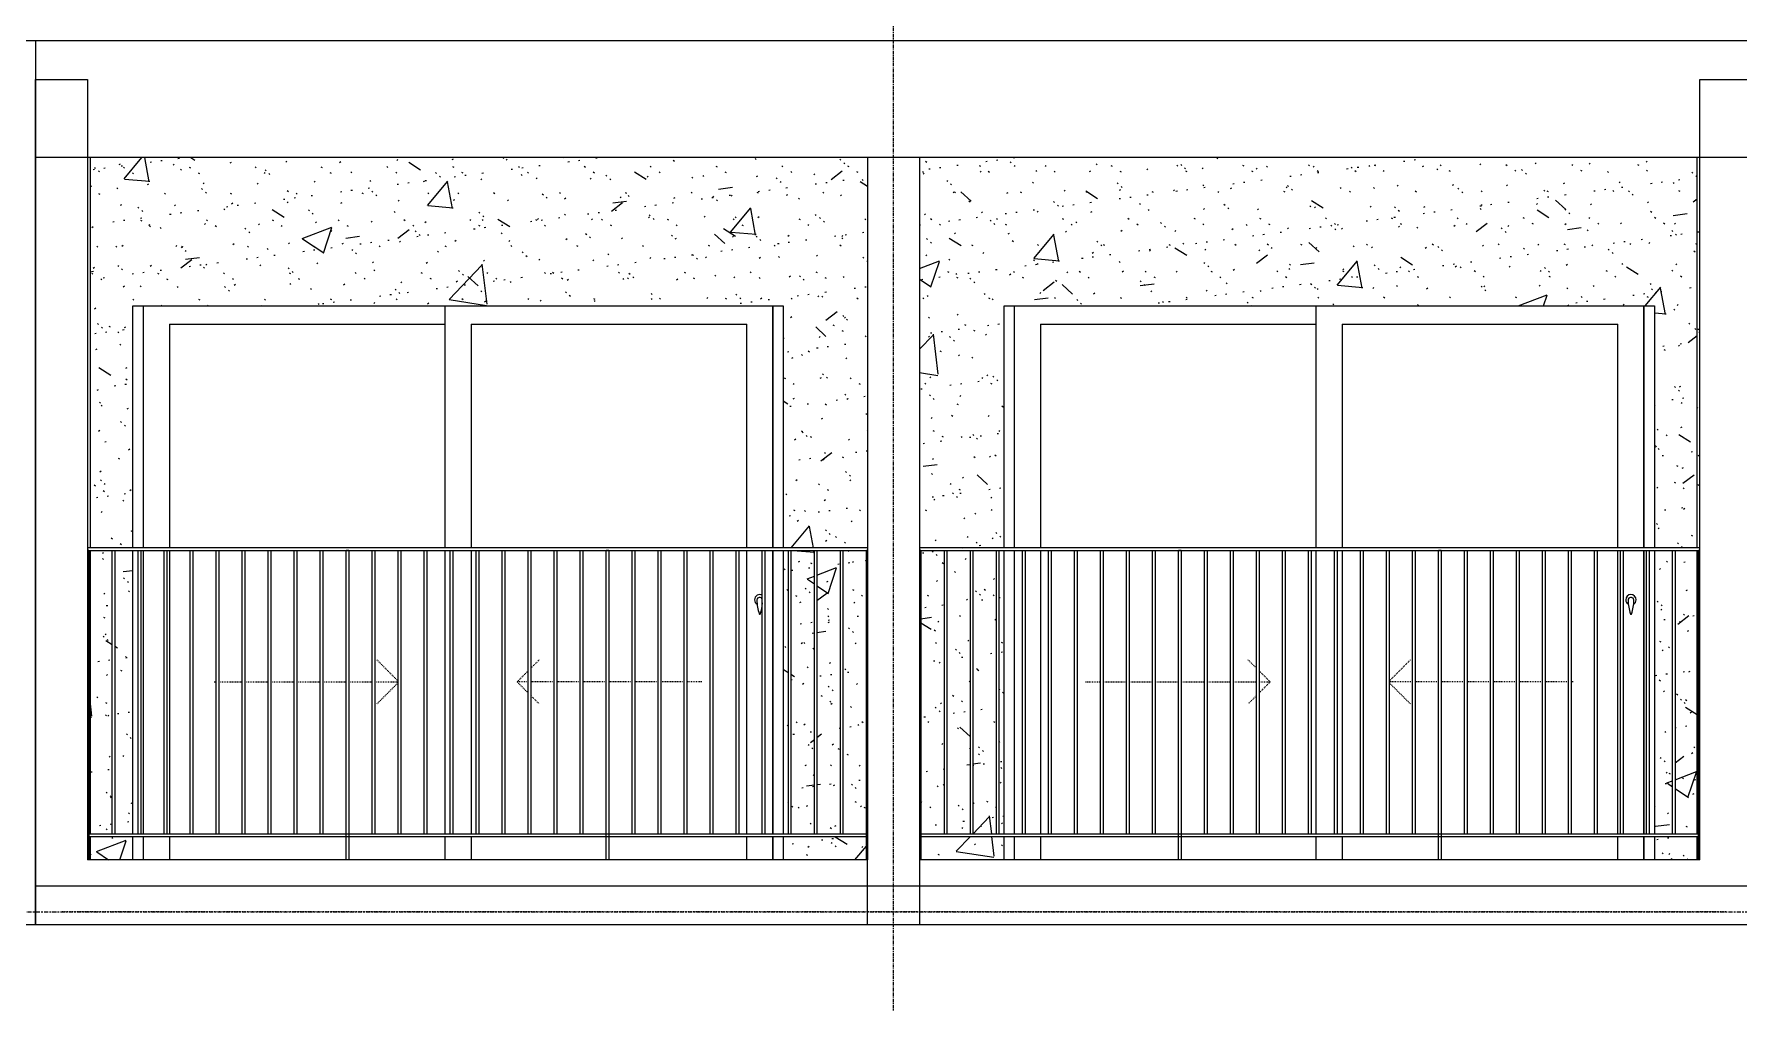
# Model space of a CAD drawing. Header units: millimetres. Extents: x 25061 to 259291, y -8723 to 35400.
# Drawn here: x 208805 to 215360, y 12050 to 15775 of the extents above; entities that cross this region are included whole.
import ezdxf

# ---------------------------------------------------------------- set-up
doc = ezdxf.new("R2010")
doc.units = ezdxf.units.MM
for name, pattern in [('Centre', [31.75, 6.35, -4.7625, 15.875, -4.7625]), ('Dash', [6.35, 3.175, -3.175]), ('Dash 1_8_', [6.35, 3.175, -3.175]), ('Grid Line', [22.225, 12.7, -3.175, 3.175, -3.175])]:
    doc.linetypes.add(name, pattern=pattern)
for name, color, linetype, lineweight in [('0-2', 50, 'Continuous', 5), ('A-AREA', 32, 'Dash 1_8_', 9), ('A-DOOR', 31, 'Continuous', 9), ('A-DOOR-FRAM', 31, 'Continuous', 9), ('A-DOOR-HDLN', 31, 'Dash', 9), ('A-FLOR-LEVL-2', 51, 'Centre', 9), ('A-WALL', 113, 'Continuous', 9), ('A-WALL-PATT-2', 9, 'Continuous', 9), ('I-WALL-2', 7, 'Continuous', 9), ('S-BEAM-3', 7, 'Continuous', 9), ('S-COLS', 52, 'Continuous', 9), ('S-GRID-1', 1, 'Grid Line', 9)]:
    doc.layers.add(name, color=color, linetype=linetype, lineweight=lineweight)
pattern_1 = [(50, (-80880.3, 14125), (1165.98, -102.01), [121.92, -1341.12]), (355, (-80880.3, 14125), (-225.55, 1222.76), [97.54, -1072.9]), (100.451, (-80783.1, 14116.5), (940.43, 1120.75), [103.62, -1139.78]), (46.184, (-80880.3, 14450.1), (1734.9, -269.07), [182.88, -2011.68]), (96.636, (-80735.7, 14427.7), (1519.38, 1583.54), [155.42, -1709.66]), (351.184, (-80880.3, 14450.1), (1519.4, 1583.52), [146.3, -1609.34]), (21, (-80717.7, 14368.8), (970.33, -654.5), [121.92, -1341.12]), (326, (-80717.7, 14368.8), (395.53, 1178.8), [97.54, -1072.9]), (71.451, (-80636.9, 14314.3), (1365.87, 524.3), [103.62, -1139.78]), (37.5, (-80880.3, 14125), (19.767, 541.153), [53.645, -1006.246, 53.645, -1035.507, -1076.96]), (37.5, (-80880.3, 14125), (19.767, 541.153), [-2149.043, 53.645, -1023.315]), (7.5, (-80880.3, 14125), (427.646, 641.156), [53.645, -567.334, 53.645, -981.862, -410.464]), (7.5, (-80880.3, 14125), (427.646, 641.156), [-1656.486, 53.645, -356.82]), (327.5, (-81242.8, 14125), (867.782, -36.665), [53.645, -352.755, 53.645, -1214.323, -1682.496]), (327.5, (-81242.8, 14125), (867.782, -36.665), [-1674.37, 53.645, -1628.85]), (317.5, (-81405.4, 14125), (948.028, 162.73), [53.645, -474.675, 53.645, -788.416, -1194.816]), (317.5, (-81405.4, 14125), (948.028, 162.73), [-1370.38, 53.645, -1141.17])]
pattern_2 = [(37.5, (-80880.3, 14125), (-5.1206, 156.6122), [5.364, -118.181, 5.364, -132.812, -132.08]), (37.5, (-80880.3, 14125), (-5.1206, 156.6122), [-261.722, 5.364, -126.716]), (7.5, (-80880.3, 14125), (143.847, 229.3842), [5.364, -61.285, 5.364, -105.989, -42.672]), (7.5, (-80880.3, 14125), (143.847, 229.3842), [-178.003, 5.364, -37.308]), (327.5, (-80980.28, 14125), (253.1176, 0.4601), [5.364, -35.276, 5.364, -140.94, -191.008]), (327.5, (-80980.28, 14125), (253.1176, 0.4601), [-186.944, 5.364, -185.644]), (317.5, (-80980.28, 14125), (244.338, 71.3376), [5.364, -14.956, 5.364, -90.546, -109.728]), (317.5, (-80980.28, 14125), (244.338, 71.3376), [-116.23, 5.364, -104.364])]

# ---------------------------------------------------------------- blocks, each defined once
blk = doc.blocks.new('NCV_TKTC_KET CAU_rvt-2-TKCS_MẶT CẮT 2')
at = {"layer": 'S-BEAM-3'}
for p, q in [((-66052.6, 15300), (-72452.6, 15300)), ((-65852.6, 15300), (-66052.6, 15300)), ((-72452.6, 12500), (-72252.6, 12500)), ((-72252.6, 12500), (-66052.6, 12500)), ((-66052.6, 12500), (-65852.6, 12500))]:
    blk.add_line(p, q, dxfattribs=at)
blk = doc.blocks.new('NCV_TKTC_TANG 3 - 4_rvt-3-TKCS_MẶT CẮT 2')
at = {"layer": 'A-WALL-PATT-2'}
h = blk.add_hatch(dxfattribs=at)
h.set_pattern_fill('FP_37', color=256, style=0, pattern_type=2)
h.set_pattern_definition(pattern_1)
h.paths.add_polyline_path([(-69283.3, 12600), (-69257.6, 12600), (-69257.6, 12690), (-69577.6, 12690), (-69577.6, 12600), (-69549.5, 12600)])
h.paths.add_polyline_path([(-72242.6, 12600), (-72077.6, 12600), (-72077.6, 12690), (-72242.6, 12690)])
h.paths.add_polyline_path([(-72224.5, 12700), (-72157.6, 12700), (-72157.6, 13790), (-72242.6, 13790), (-72242.6, 12700)])
h.paths.add_polyline_path([(-69577.6, 12700), (-69557.6, 12700), (-69557.6, 13790), (-69577.6, 13790), (-69577.6, 12952)])
h.paths.add_polyline_path([(-69257.6, 12700), (-69257.6, 13790), (-69347.6, 13790), (-69347.6, 12700), (-69288.2, 12700)])
h.paths.add_polyline_path([(-72077.6, 12700), (-72077.6, 13790), (-72147.6, 13790), (-72147.6, 12700)])
h.paths.add_polyline_path([(-69547.6, 12700), (-69457.6, 12700), (-69457.6, 13790), (-69547.6, 13790), (-69547.6, 12952)])
h.paths.add_polyline_path([(-69447.6, 12700), (-69357.6, 12700), (-69357.6, 13790), (-69447.6, 13789), (-69447.6, 12952)])
h.paths.add_polyline_path([(-72144.9, 13800), (-72077.6, 13800), (-72077.6, 14730), (-69577.6, 14730), (-69577.6, 13800), (-69252.6, 13800), (-69252.6, 15300), (-72242.6, 15300), (-72242.6, 13800)])
h = blk.add_hatch(dxfattribs=at)
h.set_pattern_fill('FP_38', color=256, style=0, pattern_type=2)
h.set_pattern_definition(pattern_2)
h.paths.add_polyline_path([(-69283.3, 12600), (-69257.6, 12600), (-69257.6, 12690), (-69577.6, 12690), (-69577.6, 12600), (-69549.5, 12600)])
h.paths.add_polyline_path([(-72242.6, 12600), (-72077.6, 12600), (-72077.6, 12690), (-72242.6, 12690)])
h.paths.add_polyline_path([(-72224.5, 12700), (-72157.6, 12700), (-72157.6, 13790), (-72242.6, 13790), (-72242.6, 12700)])
h.paths.add_polyline_path([(-69577.6, 12700), (-69557.6, 12700), (-69557.6, 13790), (-69577.6, 13790), (-69577.6, 12952)])
h.paths.add_polyline_path([(-69257.6, 12700), (-69257.6, 13790), (-69347.6, 13790), (-69347.6, 12700), (-69288.2, 12700)])
h.paths.add_polyline_path([(-72077.6, 12700), (-72077.6, 13790), (-72147.6, 13790), (-72147.6, 12700)])
h.paths.add_polyline_path([(-69547.6, 12700), (-69457.6, 12700), (-69457.6, 13790), (-69547.6, 13790), (-69547.6, 12952)])
h.paths.add_polyline_path([(-69447.6, 12700), (-69357.6, 12700), (-69357.6, 13790), (-69447.6, 13789), (-69447.6, 12952)])
h.paths.add_polyline_path([(-72144.9, 13800), (-72077.6, 13800), (-72077.6, 14730), (-69577.6, 14730), (-69577.6, 13800), (-69252.6, 13800), (-69252.6, 15300), (-72242.6, 15300), (-72242.6, 13800)])
h = blk.add_hatch(dxfattribs=at)
h.set_pattern_fill('FP_37', color=256, style=0, pattern_type=2)
h.set_pattern_definition(pattern_1)
h.paths.add_polyline_path([(-69047.6, 12600), (-68727.6, 12600), (-68727.6, 12690), (-69047.6, 12690)])
h.paths.add_polyline_path([(-66227.6, 12600), (-66062.6, 12600), (-66062.6, 12690), (-66227.6, 12690)])
h.paths.add_polyline_path([(-68857.6, 12700), (-68857.6, 13790), (-68947.6, 13790), (-68947.6, 12700)])
h.paths.add_polyline_path([(-68727.6, 12700), (-68727.6, 13790), (-68747.6, 13790), (-68747.6, 12700)])
h.paths.add_polyline_path([(-68757.6, 12700), (-68757.6, 13790), (-68847.6, 13790), (-68847.6, 12700)])
h.paths.add_polyline_path([(-66062.6, 12700), (-66062.6, 13790), (-66147.6, 13790), (-66147.6, 12700), (-66077.6, 12700)])
h.paths.add_polyline_path([(-68957.6, 12700), (-68957.6, 13790), (-69047.6, 13790), (-69047.6, 12700), (-69008, 12700)])
h.paths.add_polyline_path([(-66227.6, 12700), (-66157.6, 12700), (-66157.6, 13790), (-66227.6, 13790), (-66227.6, 12952)])
h.paths.add_polyline_path([(-68860.1, 13800), (-68727.6, 13800), (-68727.6, 14730), (-66227.6, 14730), (-66227.6, 13800), (-66062.6, 13800), (-66062.6, 15300), (-69052.6, 15300), (-69052.6, 13800)])
h = blk.add_hatch(dxfattribs=at)
h.set_pattern_fill('FP_38', color=256, style=0, pattern_type=2)
h.set_pattern_definition(pattern_2)
h.paths.add_polyline_path([(-69047.6, 12600), (-68727.6, 12600), (-68727.6, 12690), (-69047.6, 12690)])
h.paths.add_polyline_path([(-66227.6, 12600), (-66062.6, 12600), (-66062.6, 12690), (-66227.6, 12690)])
h.paths.add_polyline_path([(-68857.6, 12700), (-68857.6, 13790), (-68947.6, 13790), (-68947.6, 12700)])
h.paths.add_polyline_path([(-68727.6, 12700), (-68727.6, 13790), (-68747.6, 13790), (-68747.6, 12700)])
h.paths.add_polyline_path([(-68757.6, 12700), (-68757.6, 13790), (-68847.6, 13790), (-68847.6, 12700)])
h.paths.add_polyline_path([(-66062.6, 12700), (-66062.6, 13790), (-66147.6, 13790), (-66147.6, 12700), (-66077.6, 12700)])
h.paths.add_polyline_path([(-68957.6, 12700), (-68957.6, 13790), (-69047.6, 13790), (-69047.6, 12700), (-69008, 12700)])
h.paths.add_polyline_path([(-66227.6, 12700), (-66157.6, 12700), (-66157.6, 13790), (-66227.6, 13790), (-66227.6, 12952)])
h.paths.add_polyline_path([(-68860.1, 13800), (-68727.6, 13800), (-68727.6, 14730), (-66227.6, 14730), (-66227.6, 13800), (-66062.6, 13800), (-66062.6, 15300), (-69052.6, 15300), (-69052.6, 13800)])
h = blk.add_hatch(dxfattribs=at)
h.set_pattern_fill('FP_38', color=256, style=0, pattern_type=2)
h.set_pattern_definition(pattern_2)
h.paths.add_polyline_path([(-66062.4, 12600), (-66057.6, 12600), (-66057.6, 12690), (-66062.6, 12690), (-66062.6, 12600)])
h.paths.add_polyline_path([(-66057.6, 12700), (-66058.5, 13790), (-66062.6, 13790), (-66062.1, 12700)])
h.paths.add_polyline_path([(-66052.6, 13800), (-66053.5, 15300), (-66062.6, 15300), (-66062.6, 13800), (-66058.4, 13800)])
at = {"layer": 'I-WALL-2'}
for p, q in [((-72242.6, 15300), (-72242.6, 13800)), ((-66062.6, 13800), (-66062.6, 15300)), ((-72077.6, 13800), (-72077.6, 14730)), ((-72077.6, 14730), (-69577.6, 14730)), ((-69577.6, 14730), (-69577.6, 13800)), ((-68727.6, 13800), (-68727.6, 14730)), ((-68727.6, 14730), (-66227.6, 14730)), ((-66227.6, 14730), (-66227.6, 13800)), ((-72242.6, 13790), (-72242.6, 12700)), ((-72077.6, 12700), (-72077.6, 13790)), ((-69577.6, 13790), (-69577.6, 12700)), ((-68727.6, 12700), (-68727.6, 13790)), ((-66227.6, 13790), (-66227.6, 12700)), ((-66062.6, 12700), (-66062.6, 13790)), ((-72242.6, 12690), (-72242.6, 12600)), ((-72077.6, 12600), (-72077.6, 12690)), ((-69577.6, 12690), (-69577.6, 12600)), ((-68727.6, 12600), (-68727.6, 12690)), ((-66227.6, 12690), (-66227.6, 12600)), ((-66062.6, 12600), (-66062.6, 12690))]:
    blk.add_line(p, q, dxfattribs=at)
blk = doc.blocks.new('DEG_02-DEG_03 - DEG_02-2500x2400mm-CỬA ĐI 02 CÁNH TRƯỢT-625766-TKCS_MẶT CẮT 2')
at = {"layer": 'A-DOOR'}
for p, q in [((-93477.6, 10400), (-93477.6, 11330)), ((-92217.6, 11330), (-92217.6, 10400)), ((-94537.6, 11260), (-94537.6, 10400)), ((-94537.6, 11260), (-93477.6, 11260)), ((-93377.6, 11260), (-93377.6, 10400)), ((-93377.6, 11260), (-92317.6, 11260)), ((-92317.6, 10400), (-92317.6, 11260)), ((-94537.6, 10390), (-94537.6, 9300)), ((-93477.6, 9300), (-93477.6, 10390)), ((-93377.6, 10390), (-93377.6, 9300)), ((-92317.6, 9300), (-92317.6, 10390)), ((-92217.6, 10390), (-92217.6, 9300)), ((-94537.6, 9290), (-94537.6, 9200)), ((-93477.6, 9200), (-93477.6, 9290)), ((-93377.6, 9290), (-93377.6, 9200)), ((-92317.6, 9200), (-92317.6, 9290)), ((-92217.6, 9290), (-92217.6, 9200))]:
    blk.add_line(p, q, dxfattribs=at)
at = {"layer": 'A-DOOR', "flags": 128}
blk.add_lwpolyline([(-92266.1, 10208.7), (-92266.1, 10208.7), (-92266.1, 10208.7), (-92266.1, 10208.7), (-92266.1, 10208.7), (-92266.1, 10208.7), (-92266.1, 10208.7), (-92266.2, 10208.7), (-92266.2, 10208.7), (-92266.2, 10208.7), (-92266.2, 10208.7), (-92266.3, 10208.7), (-92266.3, 10208.7), (-92266.3, 10208.7), (-92266.4, 10208.7), (-92266.4, 10208.7), (-92266.4, 10208.7), (-92266.5, 10208.7), (-92266.5, 10208.7), (-92266.6, 10208.7), (-92266.6, 10208.7), (-92266.7, 10208.7), (-92266.7, 10208.7), (-92266.8, 10208.7), (-92266.8, 10208.7), (-92266.9, 10208.7), (-92266.9, 10208.7), (-92267, 10208.7), (-92267, 10208.7), (-92267.1, 10208.7), (-92267.1, 10208.7), (-92267.2, 10208.7), (-92267.3, 10208.7), (-92267.3, 10208.7), (-92267.4, 10208.7), (-92267.4, 10208.7), (-92267.5, 10208.7), (-92267.5, 10208.7), (-92267.6, 10208.7), (-92267.7, 10208.7), (-92267.7, 10208.7), (-92267.8, 10208.7), (-92267.8, 10208.7), (-92267.9, 10208.7), (-92268, 10208.7), (-92268, 10208.7), (-92268.1, 10208.7), (-92268.1, 10208.7), (-92268.2, 10208.7), (-92268.2, 10208.7), (-92268.3, 10208.7), (-92268.3, 10208.7), (-92268.4, 10208.7), (-92268.4, 10208.7), (-92268.5, 10208.7), (-92268.5, 10208.7), (-92268.6, 10208.7), (-92268.6, 10208.7), (-92268.7, 10208.7), (-92268.7, 10208.7), (-92268.7, 10208.7), (-92268.8, 10208.7), (-92268.8, 10208.7), (-92268.8, 10208.7), (-92268.9, 10208.7), (-92268.9, 10208.7), (-92268.9, 10208.7), (-92269, 10208.7), (-92269, 10208.7), (-92269, 10208.7), (-92269, 10208.7), (-92269, 10208.7), (-92269, 10208.7), (-92269, 10208.7), (-92269.1, 10208.7), (-92269.1, 10208.7)], dxfattribs=at)
at = {"layer": 'A-DOOR'}
for centre, radius, start, end in [((-92267.6, 10200), 20, 60, 180), ((-92267.6, 10200), 20, 180, 240), ((-92269.1, 10199.2), 9.45, 90, 180), ((-92113.8, 10199.2), 164.8, 180, 199.13397), ((-92266.1, 10199.2), 9.45, 30, 90), ((-92421.4, 10199.2), 164.8, 340.86603, 356.02944), ((-92267.2, 10146), 2.34, 199.13397, 261.03098), ((-92267.9, 10146), 2.34, 278.96902, 340.86603)]:
    blk.add_arc(centre, radius, start, end, dxfattribs=at)
at = {"layer": 'A-DOOR-FRAM'}
for p, q in [((-94637.6, 10400), (-94637.6, 11330)), ((-92217.6, 10400), (-92217.6, 11330)), ((-94637.6, 9300), (-94637.6, 10390)), ((-92217.6, 9300), (-92217.6, 10390)), ((-94637.6, 9200), (-94637.6, 9290)), ((-92217.6, 9200), (-92217.6, 9290))]:
    blk.add_line(p, q, dxfattribs=at)
at = {"layer": 'A-DOOR-HDLN'}
for p, q in [((-93657.6, 9887), (-93739.7, 9969.1)), ((-93147.6, 9937), (-93115.5, 9969.1)), ((-93200.3, 9884.2), (-93157.6, 9927)), ((-94364.8, 9884.2), (-94357.6, 9884.2)), ((-94347.6, 9884.2), (-94257.6, 9884.2)), ((-94247.6, 9884.2), (-94157.6, 9884.2)), ((-94147.6, 9884.2), (-94057.6, 9884.2)), ((-94047.6, 9884.2), (-93957.6, 9884.2)), ((-93947.6, 9884.2), (-93857.6, 9884.2)), ((-93847.6, 9884.2), (-93757.6, 9884.2)), ((-93747.6, 9884.2), (-93657.6, 9884.2)), ((-93657.6, 9881.5), (-93739.7, 9799.4)), ((-93200.3, 9884.2), (-93157.6, 9841.5)), ((-93157.6, 9884.2), (-93200.3, 9884.2)), ((-93057.6, 9884.2), (-93147.6, 9884.2)), ((-92957.6, 9884.2), (-93047.6, 9884.2)), ((-92857.6, 9884.2), (-92947.6, 9884.2)), ((-92757.6, 9884.2), (-92847.6, 9884.2)), ((-92657.6, 9884.2), (-92747.6, 9884.2)), ((-92557.6, 9884.2), (-92647.6, 9884.2)), ((-92490.3, 9884.2), (-92547.6, 9884.2)), ((-93147.6, 9831.5), (-93115.5, 9799.4))]:
    blk.add_line(p, q, dxfattribs=at)
blk = doc.blocks.new('DEG_02-DEG_03 - DEG_02-2500x2400mm-CỬA ĐI 02 CÁNH TRƯỢT-V138-TKCS_MẶT CẮT 2')
at = {"layer": 'A-DOOR'}
for p, q in [((-67527.6, 10400), (-67527.6, 11330)), ((-66267.6, 11330), (-66267.6, 10400)), ((-68587.6, 11260), (-68587.6, 10400)), ((-68587.6, 11260), (-67527.6, 11260)), ((-67427.6, 11260), (-67427.6, 10400)), ((-67427.6, 11260), (-66367.6, 11260)), ((-66367.6, 10400), (-66367.6, 11260)), ((-68587.6, 10390), (-68587.6, 9300)), ((-67527.6, 9300), (-67527.6, 10390)), ((-67427.6, 10390), (-67427.6, 9300)), ((-66367.6, 9300), (-66367.6, 10390)), ((-66267.6, 10390), (-66267.6, 9300)), ((-68587.6, 9290), (-68587.6, 9200)), ((-67527.6, 9200), (-67527.6, 9290)), ((-67427.6, 9290), (-67427.6, 9200)), ((-66367.6, 9200), (-66367.6, 9290)), ((-66267.6, 9290), (-66267.6, 9200))]:
    blk.add_line(p, q, dxfattribs=at)
at = {"layer": 'A-DOOR', "flags": 128}
blk.add_lwpolyline([(-66316.1, 10208.7), (-66316.1, 10208.7), (-66316.1, 10208.7), (-66316.1, 10208.7), (-66316.1, 10208.7), (-66316.1, 10208.7), (-66316.1, 10208.7), (-66316.2, 10208.7), (-66316.2, 10208.7), (-66316.2, 10208.7), (-66316.2, 10208.7), (-66316.3, 10208.7), (-66316.3, 10208.7), (-66316.3, 10208.7), (-66316.4, 10208.7), (-66316.4, 10208.7), (-66316.4, 10208.7), (-66316.5, 10208.7), (-66316.5, 10208.7), (-66316.6, 10208.7), (-66316.6, 10208.7), (-66316.7, 10208.7), (-66316.7, 10208.7), (-66316.8, 10208.7), (-66316.8, 10208.7), (-66316.9, 10208.7), (-66316.9, 10208.7), (-66317, 10208.7), (-66317, 10208.7), (-66317.1, 10208.7), (-66317.1, 10208.7), (-66317.2, 10208.7), (-66317.3, 10208.7), (-66317.3, 10208.7), (-66317.4, 10208.7), (-66317.4, 10208.7), (-66317.5, 10208.7), (-66317.5, 10208.7), (-66317.6, 10208.7), (-66317.7, 10208.7), (-66317.7, 10208.7), (-66317.8, 10208.7), (-66317.8, 10208.7), (-66317.9, 10208.7), (-66318, 10208.7), (-66318, 10208.7), (-66318.1, 10208.7), (-66318.1, 10208.7), (-66318.2, 10208.7), (-66318.2, 10208.7), (-66318.3, 10208.7), (-66318.3, 10208.7), (-66318.4, 10208.7), (-66318.4, 10208.7), (-66318.5, 10208.7), (-66318.5, 10208.7), (-66318.6, 10208.7), (-66318.6, 10208.7), (-66318.7, 10208.7), (-66318.7, 10208.7), (-66318.7, 10208.7), (-66318.8, 10208.7), (-66318.8, 10208.7), (-66318.8, 10208.7), (-66318.9, 10208.7), (-66318.9, 10208.7), (-66318.9, 10208.7), (-66319, 10208.7), (-66319, 10208.7), (-66319, 10208.7), (-66319, 10208.7), (-66319, 10208.7), (-66319, 10208.7), (-66319, 10208.7), (-66319.1, 10208.7), (-66319.1, 10208.7)], dxfattribs=at)
at = {"layer": 'A-DOOR'}
for centre, radius, start, end in [((-66317.6, 10200), 20, 0, 180), ((-66317.6, 10200), 20, 180, 240), ((-66319.1, 10199.2), 9.45, 90, 180), ((-66163.8, 10199.2), 164.8, 180, 199.13397), ((-66316.1, 10199.2), 9.45, 0, 90), ((-66471.4, 10199.2), 164.8, 340.86603, 0), ((-66317.6, 10200), 20, 300, 0), ((-66317.2, 10146), 2.34, 199.13397, 261.03098), ((-66317.9, 10146), 2.34, 278.96902, 340.86603)]:
    blk.add_arc(centre, radius, start, end, dxfattribs=at)
at = {"layer": 'A-DOOR-FRAM'}
for p, q in [((-68687.6, 10400), (-68687.6, 11330)), ((-66267.6, 10400), (-66267.6, 11330)), ((-68687.6, 9300), (-68687.6, 10390)), ((-66267.6, 9300), (-66267.6, 10390)), ((-68687.6, 9200), (-68687.6, 9290)), ((-66267.6, 9200), (-66267.6, 9290))]:
    blk.add_line(p, q, dxfattribs=at)
at = {"layer": 'A-DOOR-HDLN'}
for p, q in [((-67757.6, 9937), (-67789.7, 9969.1)), ((-67247.6, 9887), (-67165.5, 9969.1)), ((-67704.8, 9884.2), (-67747.6, 9927)), ((-68414.8, 9884.2), (-68357.6, 9884.2)), ((-68347.6, 9884.2), (-68257.6, 9884.2)), ((-68247.6, 9884.2), (-68157.6, 9884.2)), ((-68147.6, 9884.2), (-68057.6, 9884.2)), ((-68047.6, 9884.2), (-67959.1, 9884.2)), ((-67947.6, 9884.2), (-67857.6, 9884.2)), ((-67847.6, 9884.2), (-67757.6, 9884.2)), ((-67704.8, 9884.2), (-67747.6, 9841.5)), ((-67747.6, 9884.2), (-67704.8, 9884.2)), ((-67157.6, 9884.2), (-67247.6, 9884.2)), ((-67247.6, 9881.5), (-67165.5, 9799.4)), ((-67057.6, 9884.2), (-67147.6, 9884.2)), ((-66957.6, 9884.2), (-67047.6, 9884.2)), ((-66857.6, 9884.2), (-66947.6, 9884.2)), ((-66757.6, 9884.2), (-66847.6, 9884.2)), ((-66657.6, 9884.2), (-66747.6, 9884.2)), ((-66557.6, 9884.2), (-66647.6, 9884.2)), ((-66540.3, 9884.2), (-66547.6, 9884.2)), ((-67757.6, 9831.5), (-67789.7, 9799.4))]:
    blk.add_line(p, q, dxfattribs=at)
blk = doc.blocks.new('Railing - 10mm-1251313-TKCS_MẶT CẮT 2')
at = {"layer": ''}
for p, q in [((-60830.064287, 5900), (-60830.064287, 6990)), ((-60820.064287, 6990), (-60820.064287, 5900))]:
    blk.add_line(p, q, dxfattribs=at)
blk = doc.blocks.new('Railing - 50 x 10mm-1251315-TKCS_MẶT CẮT 2')
at = {"layer": ''}
for p, q in [((-59897.564287, 6990), (-59907.564287, 6990)), ((-59907.564287, 5800), (-59907.564287, 6990)), ((-59897.564287, 6990), (-59897.564287, 5800))]:
    blk.add_line(p, q, dxfattribs=at)
blk = doc.blocks.new('Railing - 50 x 10mm-1251311-TKCS_MẶT CẮT 2')
at = {"layer": ''}
for q in [(-60927.564287, 6990), (-60922.564287, 5800)]:
    blk.add_line((-60922.564287, 6990), q, dxfattribs=at)
blk = doc.blocks.new('Railing - 50 x 10mm-V186-TKCS_MẶT CẮT 2')
at = {"layer": ''}
for p in [(-57852.564287, 6990), (-57857.564287, 5800)]:
    blk.add_line(p, (-57857.564287, 6990), dxfattribs=at)
blk = doc.blocks.new('Railing - Railing-3817261-TKCS_MẶT CẮT 2')
at = {"layer": ''}
for p, q in [((-69052.564287, 12700), (-66052.564287, 12700)), ((-69052.564287, 12690), (-66052.564287, 12690))]:
    blk.add_line(p, q, dxfattribs=at)
for name, p in [('Railing - 50 x 10mm-1251311-TKCS_MẶT CẮT 2', (-8125, 6800)), ('Railing - 10mm-1251313-TKCS_MẶT CẮT 2', (-8127.5, 6800)), ('Railing - 10mm-1251313-TKCS_MẶT CẮT 2', (-8027.5, 6800)), ('Railing - 10mm-1251313-TKCS_MẶT CẮT 2', (-7927.5, 6800)), ('Railing - 10mm-1251313-TKCS_MẶT CẮT 2', (-7827.5, 6800)), ('Railing - 10mm-1251313-TKCS_MẶT CẮT 2', (-7727.5, 6800)), ('Railing - 10mm-1251313-TKCS_MẶT CẮT 2', (-7627.5, 6800)), ('Railing - 10mm-1251313-TKCS_MẶT CẮT 2', (-7527.5, 6800)), ('Railing - 10mm-1251313-TKCS_MẶT CẮT 2', (-7427.5, 6800)), ('Railing - 10mm-1251313-TKCS_MẶT CẮT 2', (-7327.5, 6800)), ('Railing - 50 x 10mm-1251315-TKCS_MẶT CẮT 2', (-8150, 6800)), ('Railing - 10mm-1251313-TKCS_MẶT CẮT 2', (-7127.5, 6800)), ('Railing - 10mm-1251313-TKCS_MẶT CẮT 2', (-7027.5, 6800)), ('Railing - 10mm-1251313-TKCS_MẶT CẮT 2', (-6927.5, 6800)), ('Railing - 10mm-1251313-TKCS_MẶT CẮT 2', (-6827.5, 6800)), ('Railing - 10mm-1251313-TKCS_MẶT CẮT 2', (-6727.5, 6800)), ('Railing - 10mm-1251313-TKCS_MẶT CẮT 2', (-6627.5, 6800)), ('Railing - 10mm-1251313-TKCS_MẶT CẮT 2', (-6527.5, 6800)), ('Railing - 10mm-1251313-TKCS_MẶT CẮT 2', (-6427.5, 6800)), ('Railing - 10mm-1251313-TKCS_MẶT CẮT 2', (-6327.5, 6800)), ('Railing - 50 x 10mm-1251315-TKCS_MẶT CẮT 2', (-7150, 6800)), ('Railing - 10mm-1251313-TKCS_MẶT CẮT 2', (-6127.5, 6800)), ('Railing - 10mm-1251313-TKCS_MẶT CẮT 2', (-6027.5, 6800)), ('Railing - 10mm-1251313-TKCS_MẶT CẮT 2', (-5927.5, 6800)), ('Railing - 10mm-1251313-TKCS_MẶT CẮT 2', (-5827.5, 6800)), ('Railing - 10mm-1251313-TKCS_MẶT CẮT 2', (-5727.5, 6800)), ('Railing - 10mm-1251313-TKCS_MẶT CẮT 2', (-5627.5, 6800)), ('Railing - 10mm-1251313-TKCS_MẶT CẮT 2', (-5527.5, 6800)), ('Railing - 10mm-1251313-TKCS_MẶT CẮT 2', (-5427.5, 6800)), ('Railing - 10mm-1251313-TKCS_MẶT CẮT 2', (-5327.5, 6800)), ('Railing - 50 x 10mm-V186-TKCS_MẶT CẮT 2', (-8200, 6800))]:
    blk.add_blockref(name, p)
blk = doc.blocks.new('Top Rail Type - Top Rail_Internal_-3817262-TKCS_MẶT CẮT 2')
at = {"layer": ''}
for p, q in [((-66052.564287, 13800), (-69052.564287, 13800)), ((-69052.564287, 13790), (-66052.564287, 13790))]:
    blk.add_line(p, q, dxfattribs=at)
blk = doc.blocks.new('Railing - Railing-3817263-TKCS_MẶT CẮT 2')
at = {"layer": ''}
for p, q in [((-72252.564287, 12700), (-69252.564287, 12700)), ((-72252.564287, 12690), (-69252.564287, 12690))]:
    blk.add_line(p, q, dxfattribs=at)
for name, p in [('Railing - 50 x 10mm-1251311-TKCS_MẶT CẮT 2', (-11325, 6800)), ('Railing - 10mm-1251313-TKCS_MẶT CẮT 2', (-11327.5, 6800)), ('Railing - 10mm-1251313-TKCS_MẶT CẮT 2', (-11227.5, 6800)), ('Railing - 10mm-1251313-TKCS_MẶT CẮT 2', (-11127.5, 6800)), ('Railing - 10mm-1251313-TKCS_MẶT CẮT 2', (-11027.5, 6800)), ('Railing - 10mm-1251313-TKCS_MẶT CẮT 2', (-10927.5, 6800)), ('Railing - 10mm-1251313-TKCS_MẶT CẮT 2', (-10827.5, 6800)), ('Railing - 10mm-1251313-TKCS_MẶT CẮT 2', (-10727.5, 6800)), ('Railing - 10mm-1251313-TKCS_MẶT CẮT 2', (-10627.5, 6800)), ('Railing - 10mm-1251313-TKCS_MẶT CẮT 2', (-10527.5, 6800)), ('Railing - 50 x 10mm-1251315-TKCS_MẶT CẮT 2', (-11350, 6800)), ('Railing - 10mm-1251313-TKCS_MẶT CẮT 2', (-10327.5, 6800)), ('Railing - 10mm-1251313-TKCS_MẶT CẮT 2', (-10227.5, 6800)), ('Railing - 10mm-1251313-TKCS_MẶT CẮT 2', (-10127.5, 6800)), ('Railing - 10mm-1251313-TKCS_MẶT CẮT 2', (-10027.5, 6800)), ('Railing - 10mm-1251313-TKCS_MẶT CẮT 2', (-9927.5, 6800)), ('Railing - 10mm-1251313-TKCS_MẶT CẮT 2', (-9827.5, 6800)), ('Railing - 10mm-1251313-TKCS_MẶT CẮT 2', (-9727.5, 6800)), ('Railing - 10mm-1251313-TKCS_MẶT CẮT 2', (-9627.5, 6800)), ('Railing - 10mm-1251313-TKCS_MẶT CẮT 2', (-9527.5, 6800)), ('Railing - 50 x 10mm-1251315-TKCS_MẶT CẮT 2', (-10350, 6800)), ('Railing - 10mm-1251313-TKCS_MẶT CẮT 2', (-9327.5, 6800)), ('Railing - 10mm-1251313-TKCS_MẶT CẮT 2', (-9227.5, 6800)), ('Railing - 10mm-1251313-TKCS_MẶT CẮT 2', (-9127.5, 6800)), ('Railing - 10mm-1251313-TKCS_MẶT CẮT 2', (-9027.5, 6800)), ('Railing - 10mm-1251313-TKCS_MẶT CẮT 2', (-8927.5, 6800)), ('Railing - 10mm-1251313-TKCS_MẶT CẮT 2', (-8827.5, 6800)), ('Railing - 10mm-1251313-TKCS_MẶT CẮT 2', (-8727.5, 6800)), ('Railing - 10mm-1251313-TKCS_MẶT CẮT 2', (-8627.5, 6800)), ('Railing - 10mm-1251313-TKCS_MẶT CẮT 2', (-8527.5, 6800)), ('Railing - 50 x 10mm-V186-TKCS_MẶT CẮT 2', (-11400, 6800))]:
    blk.add_blockref(name, p)
blk = doc.blocks.new('Top Rail Type - Top Rail_Internal_-3817264-TKCS_MẶT CẮT 2')
at = {"layer": ''}
for p, q in [((-69252.564287, 13800), (-72252.564287, 13800)), ((-72252.564287, 13790), (-69252.564287, 13790))]:
    blk.add_line(p, q, dxfattribs=at)

msp = doc.modelspace()

# ---------------------------------------------------------------- linework, layer by layer
at = {"layer": 'A-AREA'}
for p, q in [((212110.2, 12400), (208910.2, 12400)), ((215310.2, 12400), (212110.2, 12400))]:
    msp.add_line(p, q, dxfattribs=at)
at = {"layer": 'A-FLOR-LEVL-2'}
msp.add_line((147110.2, 12400), (255566.7, 12400), dxfattribs=at)
at = {"layer": 'A-WALL'}
for p, q in [((205210.2, 15750), (219005.2, 15750)), ((208810.1, 15750), (208810.1, 12350)), ((208810.2, 12350), (208810.2, 15600)), ((208810.2, 15600), (209010.2, 15600)), ((209010.2, 15600), (209010.2, 12600)), ((215210.2, 12600), (215210.2, 15600)), ((215210.2, 15600), (215410.2, 15600)), ((212010.2, 12600), (209010.2, 12600)), ((212010.2, 12350), (212010.2, 12600)), ((215210.2, 12600), (212210.2, 12600)), ((212210.2, 12600), (212210.2, 12350)), ((219005.2, 12350), (205210.2, 12350))]:
    msp.add_line(p, q, dxfattribs=at)
at = {"layer": 'S-COLS'}
for p, q in [((212010.2, 15300), (212010.2, 12600)), ((212210.2, 15300), (212210.2, 12600))]:
    msp.add_line(p, q, dxfattribs=at)
at = {"layer": 'S-GRID-1'}
msp.add_line((212110.2, -3283.1), (212110.2, 30285.9), dxfattribs=at)

# ---------------------------------------------------------------- block references
at = {"layer": ''}
for name in ['Top Rail Type - Top Rail_Internal_-3817264-TKCS_MẶT CẮT 2', 'Railing - Railing-3817263-TKCS_MẶT CẮT 2', 'Top Rail Type - Top Rail_Internal_-3817262-TKCS_MẶT CẮT 2', 'Railing - Railing-3817261-TKCS_MẶT CẮT 2']:
    msp.add_blockref(name, (281262.8, 0), dxfattribs=at)
at = {"layer": '0-2'}
for name in ['NCV_TKTC_KET CAU_rvt-2-TKCS_MẶT CẮT 2', 'NCV_TKTC_TANG 3 - 4_rvt-3-TKCS_MẶT CẮT 2']:
    msp.add_blockref(name, (281262.8, 0), dxfattribs=at)
at = {"layer": 'A-DOOR'}
for name, p in [('DEG_02-DEG_03 - DEG_02-2500x2400mm-CỬA ĐI 02 CÁNH TRƯỢT-625766-TKCS_MẶT CẮT 2', (303862.8, 3400)), ('DEG_02-DEG_03 - DEG_02-2500x2400mm-CỬA ĐI 02 CÁNH TRƯỢT-V138-TKCS_MẶT CẮT 2', (281262.8, 3400))]:
    msp.add_blockref(name, p, dxfattribs=at)

doc.saveas('drawing.dxf')
